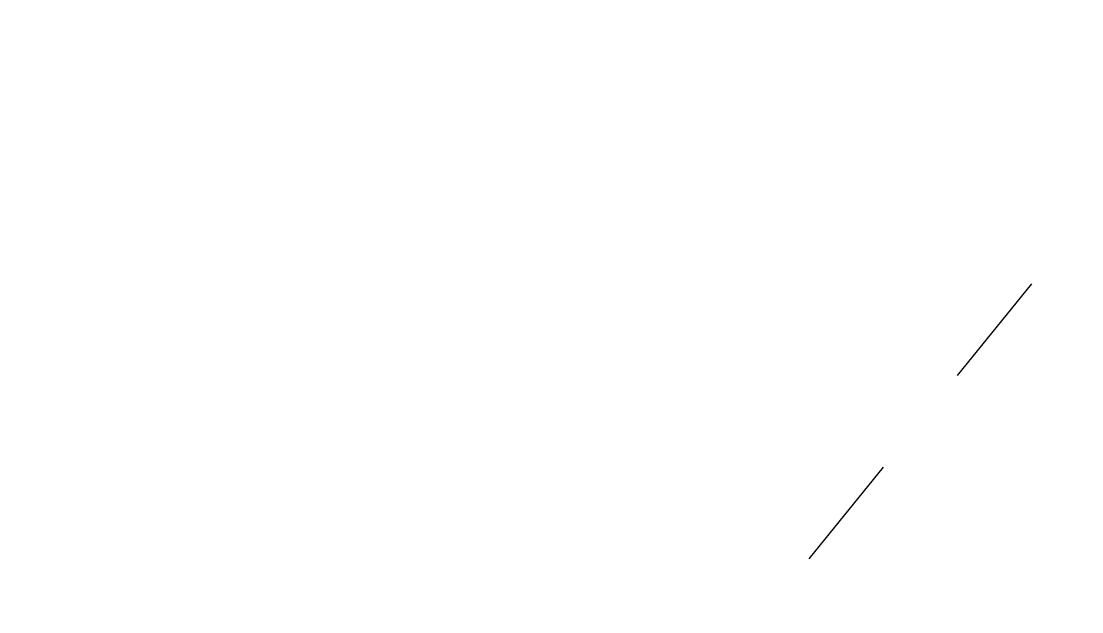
# Model space of a CAD drawing. Header units: metres. Extents: x 507649 to 509016, y 6966950 to 6967777.
# Drawn here: x 507893.759 to 507894.659, y 6967062.712 to 6967063.213 of the extents above; entities that cross this region are included whole.
import ezdxf

# ---------------------------------------------------------------- set-up
doc = ezdxf.new("R2010")
doc.units = ezdxf.units.M
doc.linetypes.add('Grid Line', pattern=[2.1, 1.2, -0.3, 0.3, -0.3])
doc.layers.add('C_SWD_CATCHMENT_TEXT', color=150, linetype='Continuous')
doc.layers.add('XREF', color=7, linetype='Continuous')
doc.layers.add('S-GRID', color=47, linetype='Continuous', lineweight=5, plot=False)
doc.styles.add('ISOITALIC', font='ISOCP.shx', dxfattribs={"width": 0.8, "oblique": 30})

# ---------------------------------------------------------------- blocks, each defined once
blk = doc.blocks.new('25027_BNP_Skygate Play-Sheet - 000101 - SITE PLAN')
at = {"layer": 'S-GRID', "linetype": 'Grid Line'}
blk.add_line((-2442428.69, 3950245.91), (-2471331.49, 4034183.79), dxfattribs=at)
blk = doc.blocks.new('XE_ARCH')
at = {"xscale": 0.001, "yscale": 0.001, "zscale": 0.001, "rotation": 121.996}
blk.add_blockref('25027_BNP_Skygate Play-Sheet - 000101 - SITE PLAN', (509988.12585, 6971273.77017), dxfattribs=at)
blk = doc.blocks.new('XE_CONTOURS EXIST_1')
at = {"layer": 'C_SWD_CATCHMENT_TEXT', "color": 150, "linetype": 'Continuous', "lineweight": -3, "insert": (507896.78859, 6967061.15072, 3.5), "char_height": 2, "width": 3.2312228, "attachment_point": 5, "rotation": 150.72773, "style": 'ISOITALIC', "bg_fill": 3, "box_fill_scale": 1.3175, "bg_fill_color": 256, "bg_fill_true_color": 13158600, "bg_fill_transparency": 0}
blk.add_mtext('{\\C252;3.5}', dxfattribs=at)

msp = doc.modelspace()

# ---------------------------------------------------------------- block references
at = {"layer": 'XREF'}
msp.add_blockref('XE_ARCH', (0, 0), dxfattribs=at)

# ---------------------------------------------------------------- next in the draw order: block references
msp.add_blockref('XE_CONTOURS EXIST_1', (0, 0), dxfattribs=at)

doc.saveas('drawing.dxf')
